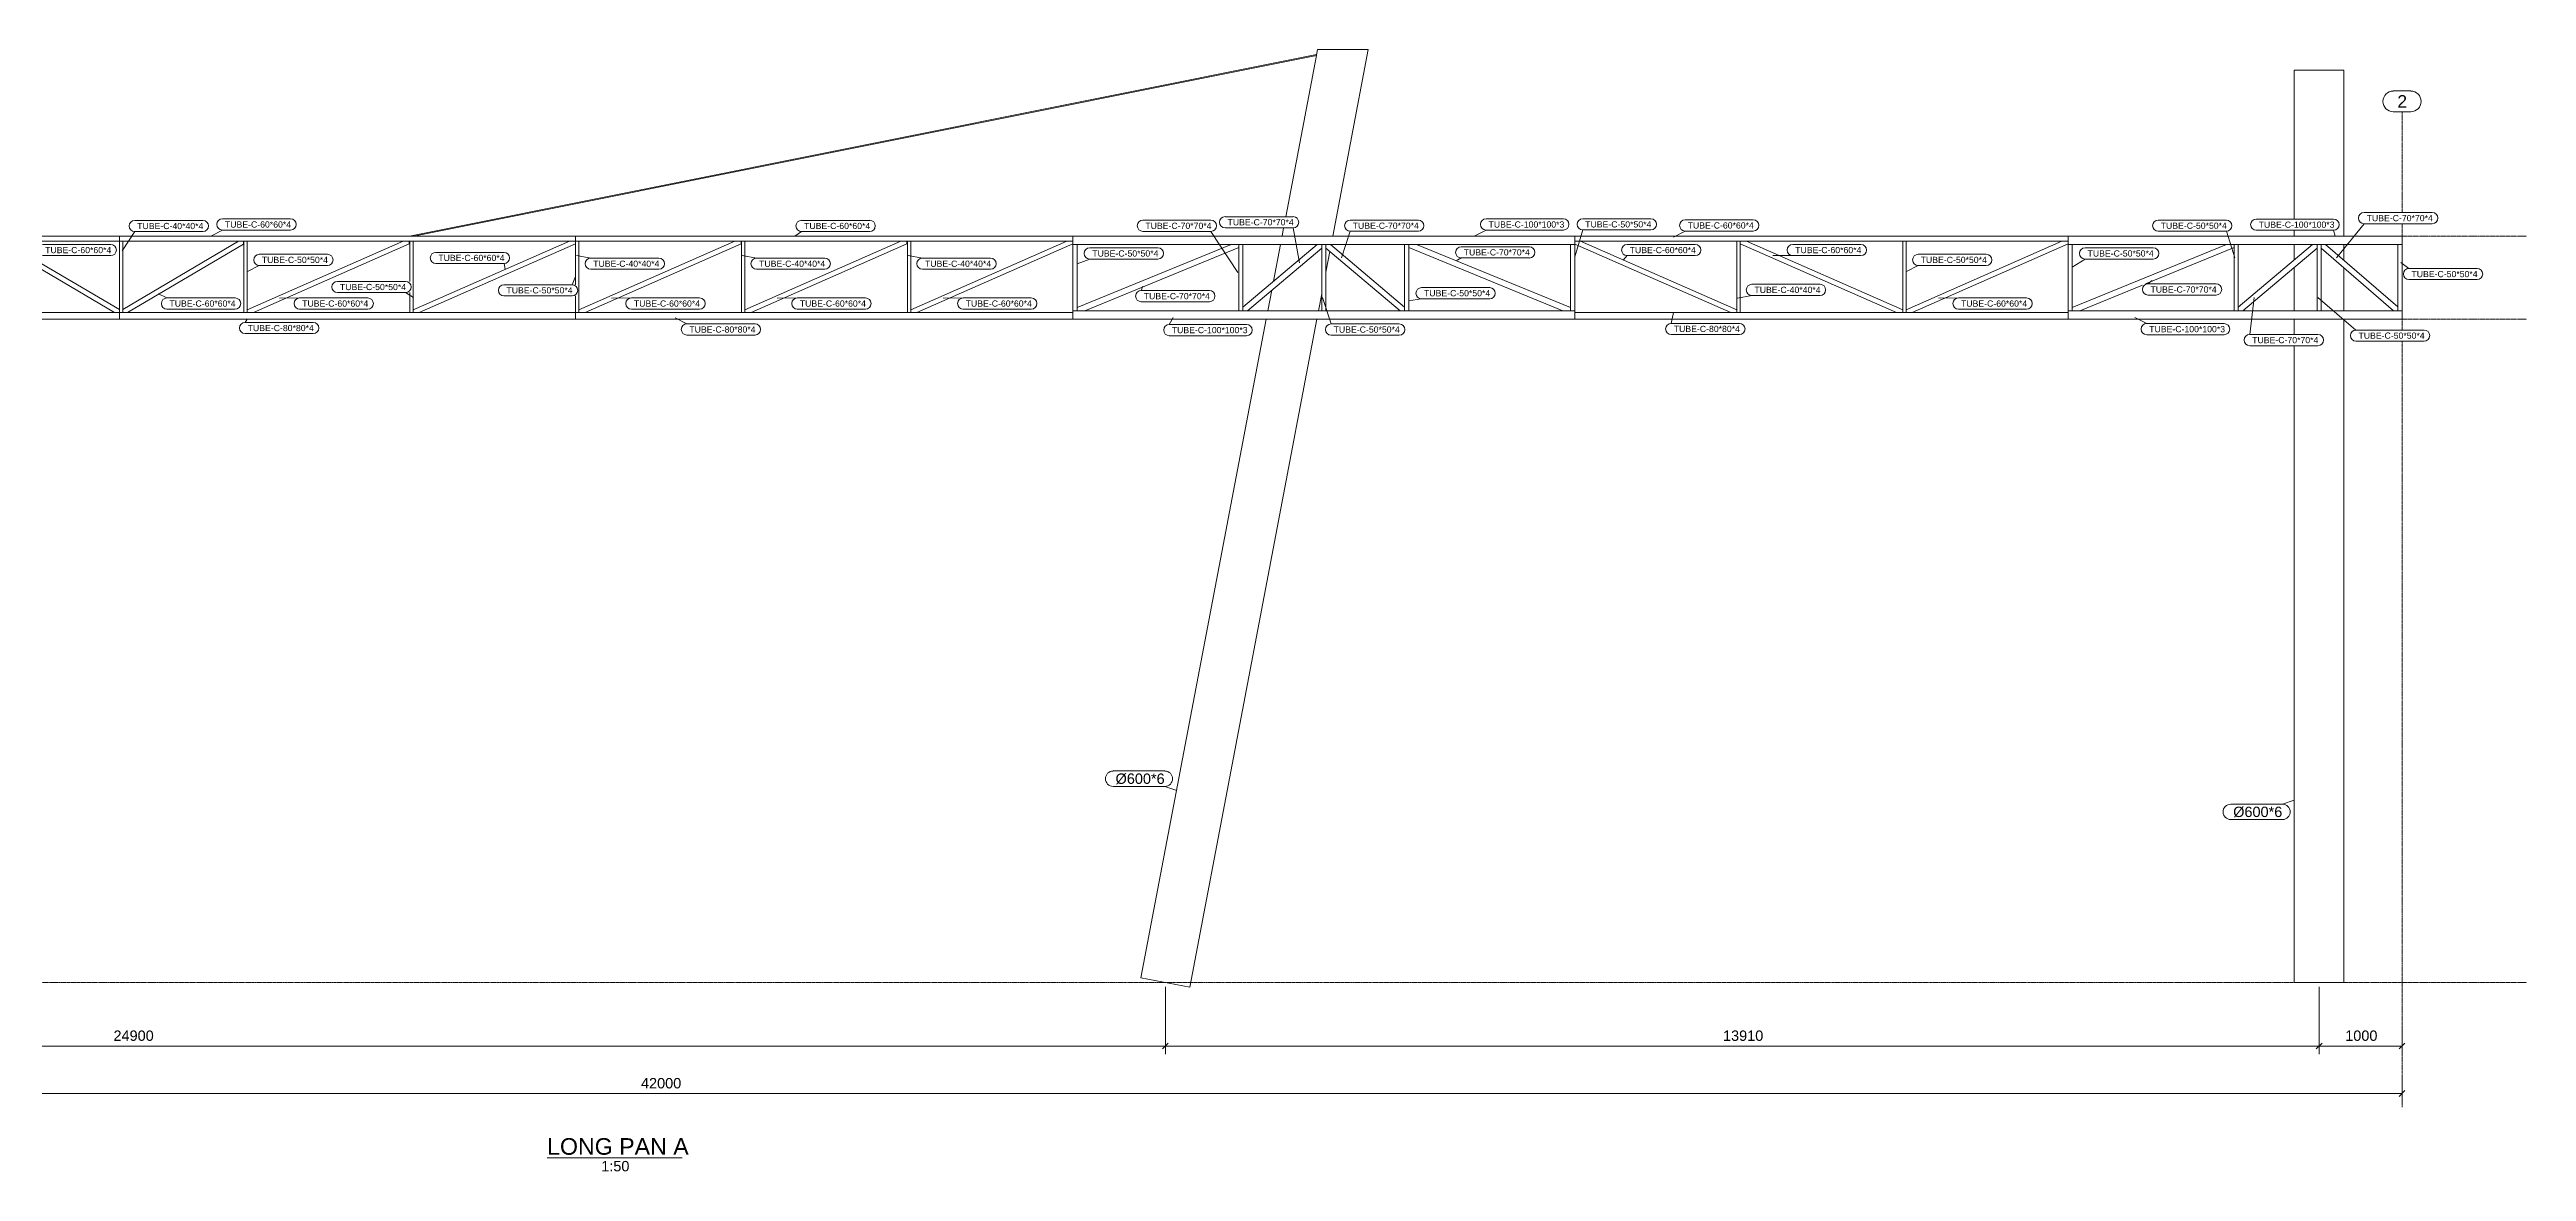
# Model space of a CAD drawing. Header units: millimetres. Extents: x 71565 to 189565, y -51699 to 32301.
# Drawn here: x 100775 to 139597, y -21564 to -3979 of the extents above; entities that cross this region are included whole.
import ezdxf

# ---------------------------------------------------------------- set-up
doc = ezdxf.new("R2010")
doc.units = ezdxf.units.MM
doc.linetypes.add('XKITLINE00', pattern=[0])
doc.linetypes.add('XKITLINE03', pattern=[6, 3, -1, 1, -1])
for name, color, linetype, lineweight in [('Autre type objet', 1, 'Continuous', 0), ('Dimension', 7, 'Continuous', 0), ('Maillage', 1, 'Continuous', 0), ('Piece', 20, 'Continuous', 0), ('Repère pièce', 3, 'Continuous', 0)]:
    doc.layers.add(name, color=color, linetype=linetype, lineweight=lineweight)
doc.styles.add('ARIAL', font='Arial.ttf')

msp = doc.modelspace()

# ---------------------------------------------------------------- linework, layer by layer
at = {"layer": 'Autre type objet', "color": 0, "linetype": 'XKITLINE00', "lineweight": 0}
msp.add_line((108573, -21351), (110693, -21351), dxfattribs=at)
at = {"layer": 'Dimension', "color": 0, "linetype": 'XKITLINE00', "lineweight": 0}
for p, q in [((118264, -18669), (118264, -19728)), ((118264, -18669), (118264, -19728)), ((136347, -18669), (136347, -19728)), ((136347, -18669), (136347, -19728)), ((137647, -19354), (137647, -19761)), ((85894, -19598), (118264, -19598)), ((118310, -19552), (118218, -19644)), ((118310, -19552), (118218, -19644)), ((118264, -19598), (136347, -19598)), ((136393, -19552), (136301, -19644)), ((136393, -19552), (136301, -19644)), ((136347, -19598), (137647, -19598)), ((137693, -19552), (137601, -19644)), ((137647, -20099), (137647, -20505)), ((83047, -20343), (137647, -20343)), ((137693, -20297), (137601, -20389))]:
    msp.add_line(p, q, dxfattribs=at)
at = {"layer": 'Maillage', "color": 0, "linetype": 'XKITLINE00', "lineweight": 0}
for p, q in [((137509, -4629), (137784, -4629)), ((137509, -4954), (137784, -4954))]:
    msp.add_line(p, q, dxfattribs=at)
at = {"layer": 'Maillage', "color": 0, "linetype": 'XKITLINE03', "lineweight": 0}
for p, q in [((137647, -6534), (137647, -4954)), ((81097, -6904), (139597, -6904)), ((137647, -8376), (137647, -6709)), ((81097, -8204), (139597, -8204)), ((137647, -20554), (137647, -8551)), ((81097, -18604), (139597, -18604))]:
    msp.add_line(p, q, dxfattribs=at)
at = {"layer": 'Maillage', "color": 0, "linetype": 'XKITLINE00', "lineweight": 0}
for centre, start, end in [((137509, -4792), 90, 270), ((137784, -4792), 270, 90)]:
    msp.add_arc(centre, 162, start, end, dxfattribs=at)
at = {"layer": 'Piece', "color": 0, "linetype": 'XKITLINE00', "lineweight": 0}
for p, q in [((120631, -4058), (106445, -6897)), ((120631, -4074), (106487, -6904)), ((120631, -4074), (120151, -6599)), ((120631, -4073), (120616, -4076)), ((120631, -4058), (120628, -4058)), ((120631, -4059), (120630, -4060)), ((120630, -4060), (120630, -4060)), ((120630, -4061), (120630, -4062)), ((120630, -4061), (120630, -4061)), ((120631, -4058), (120631, -4060)), ((120631, -4058), (120631, -4058)), ((120631, -4058), (120631, -4058)), ((120631, -4058), (120631, -4058)), ((120632, -4059), (120631, -4058)), ((120631, -4058), (120631, -4058)), ((120631, -4058), (120631, -4059)), ((120631, -4058), (120631, -4058)), ((120631, -4058), (120631, -4058)), ((120633, -4067), (120631, -4060)), ((120631, -4062), (120631, -4063)), ((120631, -4063), (120632, -4064)), ((120631, -4064), (120631, -4065)), ((120631, -4065), (120631, -4065)), ((120631, -4067), (120631, -4067)), ((120631, -4067), (120631, -4067)), ((120649, -3979), (120632, -4065)), ((120632, -4059), (120633, -4061)), ((120632, -4067), (120632, -4069)), ((120649, -3979), (121443, -3979)), ((121443, -3979), (120886, -6904)), ((135957, -4304), (136737, -4304)), ((135957, -4304), (135957, -6637)), ((136737, -4304), (136737, -6904)), ((101871, -6904), (94721, -6904)), ((101871, -6982), (94721, -6982)), ((101871, -8055), (100050, -6982)), ((101871, -6904), (101871, -6982)), ((109021, -6904), (101871, -6904)), ((101871, -6904), (101871, -6982)), ((101871, -6982), (101871, -8055)), ((109021, -6982), (101871, -6982)), ((103738, -6982), (101923, -8055)), ((101923, -6982), (101923, -8055)), ((103814, -6982), (103738, -6982)), ((103814, -6982), (103814, -7028)), ((103821, -6982), (103821, -8100)), ((106317, -6982), (103873, -8058)), ((103873, -6982), (103873, -8058)), ((106414, -6982), (106317, -6982)), ((106414, -6982), (106414, -7025)), ((106421, -6982), (106421, -7614)), ((106447, -6904), (106445, -6897)), ((106445, -6897), (106446, -6902)), ((106446, -6902), (106446, -6904)), ((106473, -6982), (106473, -8058)), ((108924, -6982), (106473, -8058)), ((109021, -6982), (108924, -6982)), ((116814, -6904), (109021, -6904)), ((109021, -6904), (109021, -6982)), ((109021, -6904), (109021, -6982)), ((116814, -6982), (109021, -6982)), ((109021, -6982), (109021, -7025)), ((111517, -6982), (109073, -8058)), ((109073, -6982), (109073, -8058)), ((111614, -6982), (111517, -6982)), ((111614, -6982), (111614, -7025)), ((111621, -6982), (111621, -8100)), ((114117, -6982), (111673, -8058)), ((111673, -6982), (111673, -8058)), ((114214, -6982), (114117, -6982)), ((114214, -6982), (114214, -7025)), ((114221, -6982), (114221, -8100)), ((116717, -6982), (114273, -8058)), ((114273, -6982), (114273, -8058)), ((116814, -6982), (116717, -6982)), ((116814, -6904), (116814, -7034)), ((124679, -6904), (116814, -6904)), ((120117, -6774), (120092, -6904)), ((124679, -6904), (124679, -7034)), ((132414, -6904), (124679, -6904)), ((132414, -6982), (124679, -6982)), ((124770, -6982), (124679, -6982)), ((127221, -8058), (124770, -6982)), ((127221, -6982), (127221, -8058)), ((127370, -6982), (127273, -6982)), ((127273, -6982), (127273, -7025)), ((129821, -8058), (127370, -6982)), ((129821, -6982), (129821, -8058)), ((132317, -6982), (129873, -8058)), ((129873, -6982), (129873, -8058)), ((132414, -6982), (132317, -6982)), ((132414, -6904), (132414, -7034)), ((137647, -6904), (132414, -6904)), ((135957, -6812), (135957, -6904)), ((137647, -6904), (137647, -7034)), ((101794, -8100), (99973, -7028)), ((103814, -7028), (101999, -8100)), ((106414, -7025), (103970, -8100)), ((109021, -7025), (106570, -8100)), ((109021, -7025), (109021, -7665)), ((111614, -7025), (109170, -8100)), ((114214, -7025), (111770, -8100)), ((116814, -7025), (114370, -8100)), ((124679, -7034), (116814, -7034)), ((116814, -7034), (116814, -8074)), ((119294, -7034), (116879, -8025)), ((116879, -7034), (116879, -8025)), ((119414, -7083), (116999, -8074)), ((119414, -7034), (119414, -7083)), ((119414, -7083), (119414, -8074)), ((120644, -7034), (119479, -8015)), ((119479, -7034), (119479, -8015)), ((120714, -7094), (119550, -8074)), ((120068, -7034), (119958, -7612)), ((120714, -7034), (120714, -7094)), ((120714, -7094), (120714, -8074)), ((120779, -7034), (120779, -7094)), ((120779, -7094), (120779, -8074)), ((121944, -8074), (120779, -7094)), ((120841, -7145), (120779, -7467)), ((122014, -8015), (120850, -7034)), ((120862, -7034), (120860, -7043)), ((122014, -7034), (122014, -8015)), ((122079, -7034), (122079, -7083)), ((124494, -8074), (122079, -7083)), ((122079, -7083), (122079, -8074)), ((124614, -8025), (122199, -7034)), ((124614, -7034), (124614, -8025)), ((127124, -8100), (124679, -7028)), ((124679, -7034), (124679, -8074)), ((129724, -8100), (127273, -7025)), ((127273, -7025), (127273, -8100)), ((132414, -7025), (129970, -8100)), ((132414, -7034), (132414, -8074)), ((137647, -7034), (132414, -7034)), ((134894, -7034), (132479, -8025)), ((132479, -7034), (132479, -8025)), ((135014, -7083), (133627, -7652)), ((135014, -7034), (135014, -7083)), ((135014, -7083), (135014, -8074)), ((136244, -7034), (135079, -8015)), ((135079, -7034), (135079, -8015)), ((136314, -7094), (135150, -8074)), ((135957, -7034), (135957, -7276)), ((136314, -7034), (136314, -7094)), ((136314, -7094), (136314, -8074)), ((136379, -7034), (136379, -7094)), ((136379, -7094), (136379, -8074)), ((137512, -8074), (136379, -7094)), ((137582, -8014), (136449, -7034)), ((136737, -7034), (136737, -7283)), ((137582, -7034), (137582, -8014)), ((137647, -7034), (137647, -8074)), ((119931, -7753), (119870, -8074)), ((133577, -7673), (132599, -8074)), ((135957, -7395), (135957, -8074)), ((136737, -7404), (136737, -8074)), ((101871, -8100), (94721, -8100)), ((101871, -8055), (101871, -8100)), ((101871, -8100), (101871, -8204)), ((109021, -8100), (101871, -8100)), ((101871, -8100), (101871, -8204)), ((101923, -8055), (101923, -8100)), ((103873, -8058), (103873, -8100)), ((106421, -7789), (106421, -8100)), ((106473, -8058), (106473, -8100)), ((109021, -7841), (109021, -8100)), ((116814, -8100), (109021, -8100)), ((109021, -8100), (109021, -8204)), ((109021, -8100), (109021, -8204)), ((109073, -8058), (109073, -8100)), ((111673, -8058), (111673, -8100)), ((114273, -8058), (114273, -8100)), ((116814, -8074), (116814, -8204)), ((124679, -8074), (116814, -8074)), ((116879, -8025), (116879, -8074)), ((119479, -8015), (119479, -8074)), ((120714, -7809), (120664, -8074)), ((122014, -8015), (122014, -8074)), ((124614, -8025), (124614, -8074)), ((124679, -8074), (124679, -8204)), ((132414, -8100), (124679, -8100)), ((127221, -8058), (127221, -8100)), ((129821, -8058), (129821, -8100)), ((129873, -8058), (129873, -8100)), ((132414, -8074), (132414, -8204)), ((137647, -8074), (132414, -8074)), ((132479, -8025), (132479, -8074)), ((135079, -8015), (135079, -8074)), ((137582, -8014), (137582, -8074)), ((137647, -8074), (137647, -8204)), ((101871, -8204), (94721, -8204)), ((109021, -8204), (101871, -8204)), ((116814, -8204), (109021, -8204)), ((124679, -8204), (116814, -8204)), ((119845, -8204), (117881, -18531)), ((120639, -8204), (118647, -18677)), ((132414, -8204), (124679, -8204)), ((137647, -8204), (132414, -8204)), ((135957, -8204), (135957, -8446)), ((136737, -8204), (136737, -18604)), ((135957, -8621), (135957, -18604)), ((117881, -18531), (118647, -18677)), ((135957, -18604), (136737, -18604))]:
    msp.add_line(p, q, dxfattribs=at)
at = {"layer": 'Repère pièce', "color": 0, "linetype": 'XKITLINE00', "lineweight": 0}
for p, q in [((119199, -6599), (120267, -6599)), ((137053, -6534), (138121, -6534)), ((101914, -7135), (102110, -6833)), ((102110, -6657), (103178, -6657)), ((102110, -6833), (103178, -6833)), ((103301, -6905), (103485, -6809)), ((103485, -6633), (104553, -6633)), ((103485, -6809), (104553, -6809)), ((112458, -6904), (112562, -6832)), ((112562, -6657), (113630, -6657)), ((112562, -6832), (113630, -6832)), ((117911, -6654), (118979, -6654)), ((117911, -6830), (118979, -6830)), ((119402, -7474), (118979, -6830)), ((119199, -6774), (120267, -6774)), ((120365, -7321), (120267, -6774)), ((121027, -7243), (121161, -6828)), ((121161, -6653), (122229, -6653)), ((121161, -6828), (122229, -6828)), ((123106, -6905), (123290, -6809)), ((123290, -6633), (124502, -6633)), ((123290, -6809), (124502, -6809)), ((124679, -7230), (124805, -6807)), ((124805, -6631), (125873, -6631)), ((124805, -6807), (125873, -6807)), ((126227, -6920), (126411, -6824)), ((126411, -6649), (127479, -6649)), ((126411, -6824), (127479, -6824)), ((133825, -6653), (134893, -6653)), ((133825, -6828), (134893, -6828)), ((135028, -7243), (134893, -6828)), ((135361, -6637), (136574, -6637)), ((135361, -6812), (136574, -6812)), ((136600, -6905), (136574, -6812)), ((136620, -7243), (137053, -6709)), ((137053, -6709), (138121, -6709)), ((100667, -7034), (101735, -7034)), ((100667, -7210), (101735, -7210)), ((103879, -7460), (104063, -7364)), ((104063, -7188), (105131, -7188)), ((104063, -7364), (105131, -7364)), ((106830, -7158), (107898, -7158)), ((106830, -7333), (107898, -7333)), ((107917, -7424), (107898, -7333)), ((109032, -7206), (109257, -7248)), ((109257, -7248), (110325, -7248)), ((111632, -7206), (111857, -7248)), ((111857, -7248), (112925, -7248)), ((114232, -7206), (114457, -7248)), ((114457, -7248), (115525, -7248)), ((116879, -7339), (117079, -7263)), ((117079, -7088), (118147, -7088)), ((117079, -7263), (118147, -7263)), ((122823, -7291), (122901, -7246)), ((122901, -7071), (123969, -7071)), ((122901, -7246), (123969, -7246)), ((125438, -7279), (125502, -7210)), ((125502, -7034), (126570, -7034)), ((125502, -7210), (126570, -7210)), ((127783, -7206), (128097, -7210)), ((128097, -7034), (129165, -7034)), ((128097, -7210), (129165, -7210)), ((129879, -7460), (130063, -7364)), ((130063, -7188), (131131, -7188)), ((130063, -7364), (131131, -7364)), ((132479, -7389), (132679, -7263)), ((132679, -7088), (133747, -7088)), ((132679, -7263), (133747, -7263)), ((137627, -7315), (137755, -7411)), ((105287, -7614), (106355, -7614)), ((107897, -7665), (108965, -7665)), ((109020, -7535), (108965, -7665)), ((109257, -7424), (110325, -7424)), ((111857, -7424), (112925, -7424)), ((114457, -7424), (115525, -7424)), ((117911, -7687), (117886, -7756)), ((117886, -7756), (118954, -7756)), ((122279, -7711), (123347, -7711)), ((127457, -7659), (128525, -7659)), ((133729, -7600), (133665, -7652)), ((133665, -7652), (134733, -7652)), ((137755, -7411), (138823, -7411)), ((137755, -7586), (138823, -7586)), ((102482, -7809), (102615, -7873)), ((102615, -7873), (103683, -7873)), ((102615, -8048), (103683, -8048)), ((104381, -7876), (104695, -7873)), ((104695, -7873), (105763, -7873)), ((104695, -8048), (105763, -8048)), ((105287, -7789), (106355, -7789)), ((106479, -7865), (106355, -7789)), ((107897, -7841), (108965, -7841)), ((109581, -7876), (109895, -7873)), ((109895, -7873), (110963, -7873)), ((109895, -8048), (110963, -8048)), ((112181, -7876), (112495, -7873)), ((112495, -7873), (113563, -7873)), ((112495, -8048), (113563, -8048)), ((114781, -7876), (115095, -7873)), ((115095, -7873), (116163, -7873)), ((115095, -8048), (116163, -8048)), ((117886, -7932), (118954, -7932)), ((120728, -7866), (120862, -8280)), ((122073, -7920), (122279, -7886)), ((122279, -7886), (123347, -7886)), ((126227, -8101), (126193, -8271)), ((127232, -7876), (127457, -7834)), ((127457, -7834), (128525, -7834)), ((130381, -7876), (130695, -7873)), ((130695, -7873), (131763, -7873)), ((130695, -8048), (131763, -8048)), ((133665, -7828), (134733, -7828)), ((135327, -7866), (135259, -8446)), ((136328, -7866), (136925, -8376)), ((103874, -8204), (103841, -8257)), ((103841, -8257), (104909, -8257)), ((103841, -8432), (104909, -8432)), ((110580, -8183), (110764, -8279)), ((110764, -8279), (111832, -8279)), ((110764, -8455), (111832, -8455)), ((118388, -8178), (118325, -8288)), ((118325, -8288), (119538, -8288)), ((118325, -8464), (119538, -8464)), ((120862, -8280), (121930, -8280)), ((120862, -8456), (121930, -8456)), ((126193, -8271), (127261, -8271)), ((126193, -8446), (127261, -8446)), ((133461, -8178), (133645, -8274)), ((133645, -8274), (134858, -8274)), ((133645, -8449), (134858, -8449)), ((135259, -8446), (136327, -8446)), ((136925, -8376), (137993, -8376)), ((135259, -8621), (136327, -8621)), ((136925, -8551), (137993, -8551)), ((117444, -15287), (118257, -15287)), ((117444, -15528), (118257, -15528)), ((118441, -15592), (118257, -15528)), ((134961, -15807), (135774, -15807)), ((135957, -15744), (135774, -15807)), ((134961, -16048), (135774, -16048))]:
    msp.add_line(p, q, dxfattribs=at)
for centre, radius, start, end in [((119199, -6686), 87.8, 90, 270), ((120267, -6686), 87.7, 270, 90), ((137053, -6621), 87.8, 90, 270), ((138121, -6621), 87.8, 270, 90), ((102110, -6745), 87.8, 90, 270), ((103178, -6745), 87.8, 270, 90), ((103485, -6721), 87.8, 90, 270), ((104553, -6721), 87.7, 270, 90), ((112562, -6744), 87.8, 90, 270), ((113630, -6744), 87.8, 270, 90), ((117911, -6742), 87.8, 90, 270), ((118979, -6742), 87.8, 270, 90), ((121161, -6740), 87.8, 90, 270), ((122229, -6740), 87.7, 270, 90), ((123290, -6721), 87.7, 90, 270), ((124502, -6721), 87.8, 270, 90), ((124805, -6719), 87.8, 90, 270), ((125873, -6719), 87.7, 270, 90), ((126411, -6736), 87.8, 90, 270), ((127479, -6736), 87.7, 270, 90), ((133825, -6740), 87.7, 90, 270), ((134893, -6740), 87.8, 270, 90), ((135361, -6724), 87.8, 90, 270), ((136574, -6724), 87.8, 270, 90), ((101735, -7122), 87.8, 270, 90), ((104063, -7276), 87.7, 90, 270), ((105131, -7276), 87.8, 270, 90), ((106830, -7246), 87.8, 90, 270), ((107898, -7246), 87.8, 270, 90), ((109257, -7336), 87.8, 90, 270), ((110325, -7336), 87.8, 270, 90), ((111857, -7336), 87.8, 90, 270), ((112925, -7336), 87.8, 270, 90), ((114457, -7336), 87.8, 90, 270), ((115525, -7336), 87.8, 270, 90), ((117079, -7175), 87.8, 90, 270), ((118147, -7175), 87.8, 270, 90), ((122901, -7159), 87.8, 90, 270), ((123969, -7159), 87.8, 270, 90), ((125502, -7122), 87.8, 90, 270), ((126570, -7122), 87.7, 270, 90), ((128097, -7122), 87.8, 90, 270), ((129165, -7122), 87.7, 270, 90), ((130063, -7276), 87.7, 90, 270), ((131131, -7276), 87.8, 270, 90), ((132679, -7175), 87.8, 90, 270), ((133747, -7175), 87.8, 270, 90), ((105287, -7701), 87.8, 90, 270), ((106355, -7701), 87.8, 270, 90), ((107897, -7753), 87.8, 90, 270), ((108965, -7753), 87.8, 270, 90), ((117886, -7844), 87.8, 90, 270), ((118954, -7844), 87.7, 270, 90), ((122279, -7799), 87.8, 90, 270), ((123347, -7799), 87.8, 270, 90), ((127457, -7746), 87.8, 90, 270), ((128525, -7746), 87.8, 270, 90), ((133665, -7740), 87.8, 90, 270), ((134733, -7740), 87.8, 270, 90), ((137755, -7498), 87.8, 90, 270), ((138823, -7498), 87.8, 270, 90), ((102615, -7960), 87.7, 90, 270), ((103683, -7960), 87.8, 270, 90), ((104695, -7960), 87.8, 90, 270), ((105763, -7960), 87.7, 270, 90), ((109895, -7960), 87.8, 90, 270), ((110963, -7960), 87.8, 270, 90), ((112495, -7960), 87.8, 90, 270), ((113563, -7960), 87.8, 270, 90), ((115095, -7960), 87.8, 90, 270), ((116163, -7960), 87.8, 270, 90), ((130695, -7960), 87.8, 90, 270), ((131763, -7960), 87.8, 270, 90), ((103841, -8344), 87.8, 90, 270), ((104909, -8344), 87.8, 270, 90), ((110764, -8367), 87.7, 90, 270), ((111832, -8367), 87.8, 270, 90), ((118325, -8376), 87.8, 90, 270), ((119538, -8376), 87.7, 270, 90), ((120862, -8368), 87.8, 90, 270), ((121930, -8368), 87.7, 270, 90), ((126193, -8359), 87.8, 90, 270), ((127261, -8359), 87.8, 270, 90), ((133645, -8362), 87.8, 90, 270), ((134858, -8362), 87.7, 270, 90), ((135259, -8534), 87.8, 90, 270), ((136327, -8534), 87.8, 270, 90), ((136925, -8463), 87.8, 90, 270), ((137993, -8463), 87.8, 270, 90), ((117444, -15408), 120, 90, 270), ((118257, -15408), 120, 270, 90), ((134961, -15928), 120, 90, 270), ((135774, -15928), 120, 270, 90)]:
    msp.add_arc(centre, radius, start, end, dxfattribs=at)

# ---------------------------------------------------------------- texts
at = {"layer": 'Autre type objet', "color": 0, "style": 'ARIAL'}
for s, height, p in [('LONG PAN A', 260, (108573, -21302)), ('1:50', 162.5, (109422, -21562))]:
    msp.add_text(s, height=height, dxfattribs=at).set_placement(p)
at = {"layer": 'Dimension', "color": 0, "style": 'ARIAL'}
for s, p in [('24900', (101777, -19517)), ('13910', (127004, -19517)), ('1000', (136756, -19517)), ('42000', (110045, -20262))]:
    msp.add_text(s, height=162.5, dxfattribs=at).set_placement(p)
at = {"layer": 'Maillage', "color": 0, "style": 'ARIAL'}
msp.add_text('2', height=195, dxfattribs=at).set_placement((137574, -4889))
at = {"layer": 'Repère pièce', "color": 0, "style": 'ARIAL'}
for s, height, p in [('TUBE-C-70*70*4', 97.5, (137092, -6670)), ('TUBE-C-40*40*4', 97.5, (102149, -6794)), ('TUBE-C-60*60*4', 97.5, (103524, -6770)), ('TUBE-C-60*60*4', 97.5, (112601, -6793)), ('TUBE-C-70*70*4', 97.5, (117950, -6791)), ('TUBE-C-70*70*4', 97.5, (119238, -6735)), ('TUBE-C-70*70*4', 97.5, (121200, -6789)), ('TUBE-C-100*100*3', 97.5, (123329, -6770)), ('TUBE-C-50*50*4', 97.5, (124844, -6768)), ('TUBE-C-60*60*4', 97.5, (126450, -6785)), ('TUBE-C-50*50*4', 97.5, (133864, -6789)), ('TUBE-C-100*100*3', 97.5, (135400, -6773)), ('TUBE-C-60*60*4', 97.5, (100706, -7171)), ('TUBE-C-50*50*4', 97.5, (104102, -7325)), ('TUBE-C-60*60*4', 97.5, (106869, -7294)), ('TUBE-C-40*40*4', 97.5, (109296, -7385)), ('TUBE-C-40*40*4', 97.5, (111896, -7385)), ('TUBE-C-40*40*4', 97.5, (114496, -7385)), ('TUBE-C-50*50*4', 97.5, (117118, -7224)), ('TUBE-C-70*70*4', 97.5, (122940, -7207)), ('TUBE-C-60*60*4', 97.5, (125541, -7171)), ('TUBE-C-60*60*4', 97.5, (128136, -7171)), ('TUBE-C-50*50*4', 97.5, (130102, -7325)), ('TUBE-C-50*50*4', 97.5, (132718, -7224)), ('TUBE-C-50*50*4', 97.5, (105326, -7750)), ('TUBE-C-50*50*4', 97.5, (107936, -7802)), ('TUBE-C-50*50*4', 97.5, (122318, -7847)), ('TUBE-C-40*40*4', 97.5, (127496, -7795)), ('TUBE-C-70*70*4', 97.5, (133704, -7789)), ('TUBE-C-50*50*4', 97.5, (137794, -7547)), ('TUBE-C-60*60*4', 97.5, (102654, -8009)), ('TUBE-C-60*60*4', 97.5, (104734, -8009)), ('TUBE-C-60*60*4', 97.5, (109934, -8009)), ('TUBE-C-60*60*4', 97.5, (112534, -8009)), ('TUBE-C-60*60*4', 97.5, (115134, -8009)), ('TUBE-C-70*70*4', 97.5, (117925, -7893)), ('TUBE-C-60*60*4', 97.5, (130734, -8009)), ('TUBE-C-80*80*4', 97.5, (103880, -8393)), ('TUBE-C-80*80*4', 97.5, (110803, -8416)), ('TUBE-C-100*100*3', 97.5, (118364, -8425)), ('TUBE-C-50*50*4', 97.5, (120901, -8417)), ('TUBE-C-80*80*4', 97.5, (126232, -8407)), ('TUBE-C-100*100*3', 97.5, (133684, -8410)), ('TUBE-C-70*70*4', 97.5, (135298, -8582)), ('TUBE-C-50*50*4', 97.5, (136964, -8512)), ('Ø600*6', 162.5, (117483, -15489)), ('Ø600*6', 162.5, (135000, -16009))]:
    msp.add_text(s, height=height, dxfattribs=at).set_placement(p)

doc.saveas('drawing.dxf')
